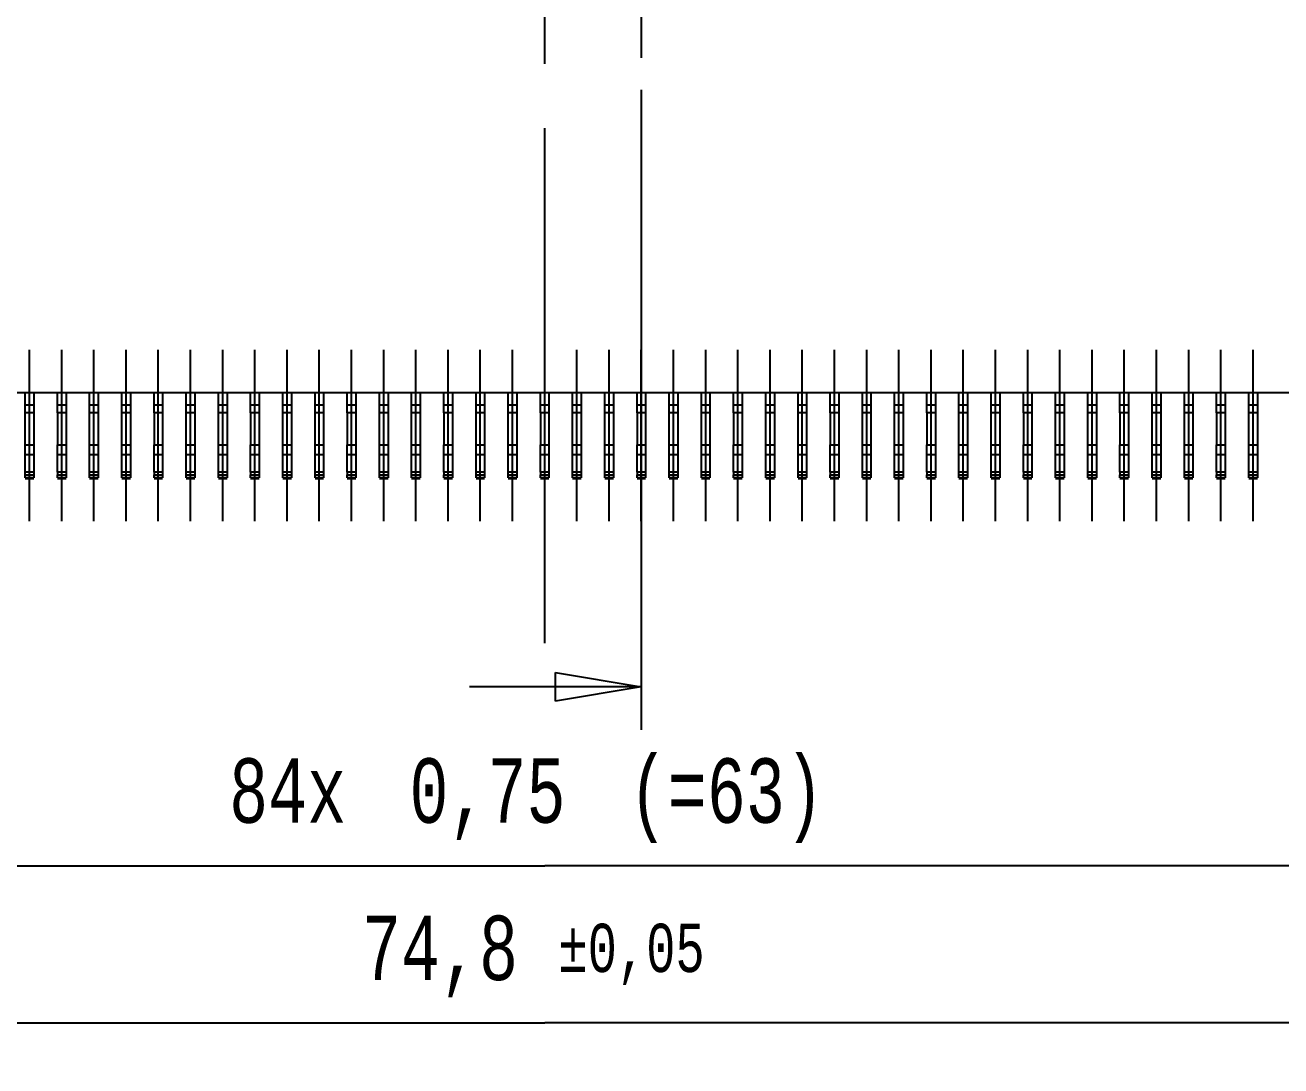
# Model space of a CAD drawing. Extents: x 0 to 420, y 0 to 297.
# Drawn here: x 70.04 to 99.29, y 93.31 to 117.56 of the extents above; entities that cross this region are included whole.
import ezdxf

# ---------------------------------------------------------------- set-up
doc = ezdxf.new("R2010")
doc.units = 0
doc.linetypes.add('CENTERLINE', pattern=[30, 12, -1.5, 3, -1.5, 12])
doc.layers.add('2', color=7, linetype='CONTINUOUS')
doc.styles.get("Standard").update_dxf_attribs({"font": 'monotxt.shx'})
doc.dimstyles.new('DSTYLE3', dxfattribs={"dimtxt": 1.5, "dimasz": 1.5, "dimexe": 2, "dimexo": 0, "dimgap": 2, "dimtad": 1, "dimrnd": 0.01, "dimzin": 11, "dimcen": 0.09, "dimazin": 3, "dimtp": 0.05, "dimtfac": 1, "dimtdec": 4, "dimtofl": 0, "dimtmove": 0, "dimatfit": 3, "dimtolj": 1, "dimtzin": 0})
doc.dimstyles.new('DSTYLE6', dxfattribs={"dimtxt": 1.5, "dimasz": 1.5, "dimexe": 2, "dimexo": 0, "dimgap": 2, "dimtad": 1, "dimrnd": 0.01, "dimzin": 11, "dimcen": 0.09, "dimazin": 3, "dimtol": 1, "dimtp": 0.05, "dimtfac": 1, "dimtdec": 4, "dimtofl": 0, "dimtmove": 0, "dimatfit": 3, "dimtolj": 1, "dimtzin": 0})

# ---------------------------------------------------------------- blocks, each defined once
blk = doc.blocks.new('_AH13')
at = {"layer": '101', "color": 0, "linetype": 'CONTINUOUS'}
blk.add_solid([(0, 0), (-1, 0.166667), (-1, -0.166667), (0, 0)], dxfattribs=at)
blk = doc.blocks.new('*D63')
at = {"layer": '2', "color": 1, "linetype": 'CONTINUOUS'}
for p, q in [((50.646684, 105.99912), (50.646684, 96.971356)), ((113.64668, 105.99912), (113.64668, 96.971356)), ((50.646684, 97.971356), (82.146684, 97.971356)), ((113.64668, 97.971356), (82.146684, 97.971356))]:
    blk.add_line(p, q, dxfattribs=at)
at = {"layer": '2', "color": 1, "xscale": 1.5, "yscale": 1.5, "zscale": 1.5}
for p, rotation in [((50.646684, 97.971356), 180), ((50.646684, 97.971356), 180), ((50.646684, 97.971356), 180), ((113.64668, 97.971356), 360), ((113.64668, 97.971356), 360), ((113.64668, 97.971356), 360)]:
    blk.add_blockref('_AH13', p, dxfattribs=dict(at, rotation=rotation))
at = {"layer": '2', "color": 1, "linetype": 'CONTINUOUS', "width": 0.7}
for s, p in [(' (=63)', (83.196684, 98.971856)), ('84x ', (74.796684, 98.971856)), ('0,75', (78.996684, 98.971856))]:
    blk.add_text(s, height=1.5, dxfattribs=at).set_placement(p)
blk = doc.blocks.new('*D1445')
at = {"layer": '2', "color": 1, "linetype": 'CONTINUOUS'}
for p, q in [((44.746684, 108.99397), (44.746684, 93.305071)), ((119.54668, 108.99397), (119.54668, 93.305071)), ((44.746684, 94.305071), (82.146684, 94.305071)), ((119.54668, 94.305071), (82.146684, 94.305071))]:
    blk.add_line(p, q, dxfattribs=at)
at = {"layer": '2', "color": 1, "xscale": 1.5, "yscale": 1.5, "zscale": 1.5}
for p, rotation in [((44.746684, 94.305071), 180), ((44.746684, 94.305071), 180), ((119.54668, 94.305071), 360), ((119.54668, 94.305071), 360)]:
    blk.add_blockref('_AH13', p, dxfattribs=dict(at, rotation=rotation))
at = {"layer": '2', "color": 1, "linetype": 'CONTINUOUS', "width": 0.7}
for s, height, p in [('74,8', 1.5, (77.890434, 95.305571)), ('%%p0,05', 1.125, (82.465434, 95.493071))]:
    blk.add_text(s, height=height, dxfattribs=at).set_placement(p)
blk = doc.blocks.new('*FC787')
at = {"layer": '2', "color": 1, "linetype": 'CONTINUOUS'}
for p, q in [((0, 0), (0, -14.91247)), ((-2, -0.668), (0, -1)), ((-2, -1.332), (-2, -0.668)), ((0, -1), (-4, -1)), ((0, -1), (-2, -1.332)), ((0, -15.66247), (0, -18.66247)), ((0, -19.41247), (0, -34.324939)), ((-2, -32.992939), (0, -33.324939)), ((-2, -33.656939), (-2, -32.992939)), ((0, -33.324939), (-4, -33.324939)), ((0, -33.324939), (-2, -33.656939))]:
    blk.add_line(p, q, dxfattribs=at)

msp = doc.modelspace()

# ---------------------------------------------------------------- linework, layer by layer
at = {"layer": '2', "color": 3, "linetype": 'CENTERLINE'}
for p, q in [((82.146684, 103.159), (82.146684, 132.97938)), ((70.146684, 105.99912), (70.146684, 109.99652)), ((70.896684, 105.99912), (70.896684, 109.99652)), ((71.646684, 105.99912), (71.646684, 109.99652)), ((72.396684, 105.99912), (72.396684, 109.99652)), ((73.146684, 105.99912), (73.146684, 109.99652)), ((73.896684, 105.99912), (73.896684, 109.99652)), ((74.646684, 105.99912), (74.646684, 109.99652)), ((75.396684, 105.99912), (75.396684, 109.99652)), ((76.146684, 105.99912), (76.146684, 109.99652)), ((76.896684, 105.99912), (76.896684, 109.99652)), ((77.646684, 105.99912), (77.646684, 109.99652)), ((78.396684, 105.99912), (78.396684, 109.99652)), ((79.146684, 105.99912), (79.146684, 109.99652)), ((79.896684, 105.99912), (79.896684, 109.99652)), ((80.646684, 105.99912), (80.646684, 109.99652)), ((81.396684, 105.99912), (81.396684, 109.99652)), ((82.896684, 105.99912), (82.896684, 109.99652)), ((83.646684, 105.99912), (83.646684, 109.99652)), ((84.396684, 105.99912), (84.396684, 109.99652)), ((85.146684, 105.99912), (85.146684, 109.99652)), ((85.896684, 105.99912), (85.896684, 109.99652)), ((86.646684, 105.99912), (86.646684, 109.99652)), ((87.396684, 105.99912), (87.396684, 109.99652)), ((88.146684, 105.99912), (88.146684, 109.99652)), ((88.896684, 105.99912), (88.896684, 109.99652)), ((89.646684, 105.99912), (89.646684, 109.99652)), ((90.396684, 105.99912), (90.396684, 109.99652)), ((91.146684, 105.99912), (91.146684, 109.99652)), ((91.896684, 105.99912), (91.896684, 109.99652)), ((92.646684, 105.99912), (92.646684, 109.99652)), ((93.396684, 105.99912), (93.396684, 109.99652)), ((94.146684, 105.99912), (94.146684, 109.99652)), ((94.896684, 105.99912), (94.896684, 109.99652)), ((95.646684, 105.99912), (95.646684, 109.99652)), ((96.396684, 105.99912), (96.396684, 109.99652)), ((97.146684, 105.99912), (97.146684, 109.99652)), ((97.896684, 105.99912), (97.896684, 109.99652)), ((98.646684, 105.99912), (98.646684, 109.99652))]:
    msp.add_line(p, q, dxfattribs=at)
at = {"layer": '2', "color": 40, "linetype": 'CONTINUOUS'}
msp.add_line((116.24668, 108.99397), (48.046684, 108.99397), dxfattribs=at)
at = {"layer": '2', "color": 150, "linetype": 'CONTINUOUS'}
for p, q in [((70.046684, 108.71359), (70.046684, 108.99397)), ((70.246684, 108.99397), (70.246684, 108.71359)), ((71.546684, 108.71359), (71.546684, 108.99397)), ((71.746684, 108.99397), (71.746684, 108.71359)), ((72.296684, 108.71359), (72.296684, 108.99397)), ((72.496684, 108.99397), (72.496684, 108.71359)), ((73.796684, 108.71359), (73.796684, 108.99397)), ((73.996684, 108.99397), (73.996684, 108.71359)), ((74.546684, 108.71359), (74.546684, 108.99397)), ((74.746684, 108.99397), (74.746684, 108.71359)), ((76.046684, 108.71359), (76.046684, 108.99397)), ((76.246684, 108.99397), (76.246684, 108.71359)), ((76.796684, 108.71359), (76.796684, 108.99397)), ((76.996684, 108.99397), (76.996684, 108.71359)), ((78.296684, 108.71359), (78.296684, 108.99397)), ((78.496684, 108.99397), (78.496684, 108.71359)), ((79.046684, 108.71359), (79.046684, 108.99397)), ((79.246684, 108.99397), (79.246684, 108.71359)), ((80.546684, 108.71359), (80.546684, 108.99397)), ((80.746684, 108.99397), (80.746684, 108.71359)), ((81.296684, 108.71359), (81.296684, 108.99397)), ((81.496684, 108.99397), (81.496684, 108.71359)), ((82.796684, 108.71359), (82.796684, 108.99397)), ((82.996684, 108.99397), (82.996684, 108.71359)), ((83.546684, 108.71359), (83.546684, 108.99397)), ((83.746684, 108.99397), (83.746684, 108.71359)), ((85.046684, 108.71359), (85.046684, 108.99397)), ((85.246684, 108.99397), (85.246684, 108.71359)), ((85.796684, 108.71359), (85.796684, 108.99397)), ((85.996684, 108.99397), (85.996684, 108.71359)), ((87.296684, 108.71359), (87.296684, 108.99397)), ((87.496684, 108.99397), (87.496684, 108.71359)), ((88.046684, 108.71359), (88.046684, 108.99397)), ((88.246684, 108.99397), (88.246684, 108.71359)), ((89.546684, 108.71359), (89.546684, 108.99397)), ((89.746684, 108.99397), (89.746684, 108.71359)), ((90.296684, 108.71359), (90.296684, 108.99397)), ((90.496684, 108.99397), (90.496684, 108.71359)), ((91.796684, 108.71359), (91.796684, 108.99397)), ((91.996684, 108.99397), (91.996684, 108.71359)), ((92.546684, 108.71359), (92.546684, 108.99397)), ((92.746684, 108.99397), (92.746684, 108.71359)), ((94.046684, 108.71359), (94.046684, 108.99397)), ((94.246684, 108.99397), (94.246684, 108.71359)), ((94.796684, 108.71359), (94.796684, 108.99397)), ((94.996684, 108.99397), (94.996684, 108.71359)), ((96.296684, 108.71359), (96.296684, 108.99397)), ((96.496684, 108.99397), (96.496684, 108.71359)), ((97.046684, 108.71359), (97.046684, 108.99397)), ((97.246684, 108.99397), (97.246684, 108.71359)), ((98.546684, 108.71359), (98.546684, 108.99397)), ((98.746684, 108.99397), (98.746684, 108.71359)), ((70.046684, 108.52801), (70.046684, 108.71359)), ((70.046684, 108.71359), (70.246684, 108.71359)), ((70.046684, 107.77617), (70.046684, 108.52801)), ((70.246684, 108.52801), (70.046684, 108.52801)), ((70.246684, 108.71359), (70.246684, 108.52801)), ((70.246684, 108.52801), (70.246684, 107.77617)), ((71.546684, 108.52801), (71.546684, 108.71359)), ((71.546684, 108.71359), (71.746684, 108.71359)), ((71.546684, 107.77617), (71.546684, 108.52801)), ((71.746684, 108.52801), (71.546684, 108.52801)), ((71.746684, 108.71359), (71.746684, 108.52801)), ((71.746684, 108.52801), (71.746684, 107.77617)), ((72.296684, 108.52801), (72.296684, 108.71359)), ((72.296684, 108.71359), (72.496684, 108.71359)), ((72.296684, 107.77617), (72.296684, 108.52801)), ((72.496684, 108.52801), (72.296684, 108.52801)), ((72.496684, 108.71359), (72.496684, 108.52801)), ((72.496684, 108.52801), (72.496684, 107.77617)), ((73.796684, 108.52801), (73.796684, 108.71359)), ((73.796684, 108.71359), (73.996684, 108.71359)), ((73.796684, 107.77617), (73.796684, 108.52801)), ((73.996684, 108.52801), (73.796684, 108.52801)), ((73.996684, 108.71359), (73.996684, 108.52801)), ((73.996684, 108.52801), (73.996684, 107.77617)), ((74.546684, 108.52801), (74.546684, 108.71359)), ((74.546684, 108.71359), (74.746684, 108.71359)), ((74.546684, 107.77617), (74.546684, 108.52801)), ((74.746684, 108.52801), (74.546684, 108.52801)), ((74.746684, 108.71359), (74.746684, 108.52801)), ((74.746684, 108.52801), (74.746684, 107.77617)), ((76.046684, 108.52801), (76.046684, 108.71359)), ((76.046684, 108.71359), (76.246684, 108.71359)), ((76.046684, 107.77617), (76.046684, 108.52801)), ((76.246684, 108.52801), (76.046684, 108.52801)), ((76.246684, 108.71359), (76.246684, 108.52801)), ((76.246684, 108.52801), (76.246684, 107.77617)), ((76.796684, 108.52801), (76.796684, 108.71359)), ((76.796684, 108.71359), (76.996684, 108.71359)), ((76.796684, 107.77617), (76.796684, 108.52801)), ((76.996684, 108.52801), (76.796684, 108.52801)), ((76.996684, 108.71359), (76.996684, 108.52801)), ((76.996684, 108.52801), (76.996684, 107.77617)), ((78.296684, 108.52801), (78.296684, 108.71359)), ((78.296684, 108.71359), (78.496684, 108.71359)), ((78.296684, 107.77617), (78.296684, 108.52801)), ((78.496684, 108.52801), (78.296684, 108.52801)), ((78.496684, 108.71359), (78.496684, 108.52801)), ((78.496684, 108.52801), (78.496684, 107.77617)), ((79.046684, 108.52801), (79.046684, 108.71359)), ((79.046684, 108.71359), (79.246684, 108.71359)), ((79.046684, 107.77617), (79.046684, 108.52801)), ((79.246684, 108.52801), (79.046684, 108.52801)), ((79.246684, 108.71359), (79.246684, 108.52801)), ((79.246684, 108.52801), (79.246684, 107.77617)), ((80.546684, 108.52801), (80.546684, 108.71359)), ((80.546684, 108.71359), (80.746684, 108.71359)), ((80.546684, 107.77617), (80.546684, 108.52801)), ((80.746684, 108.52801), (80.546684, 108.52801)), ((80.746684, 108.71359), (80.746684, 108.52801)), ((80.746684, 108.52801), (80.746684, 107.77617)), ((81.296684, 108.52801), (81.296684, 108.71359)), ((81.296684, 108.71359), (81.496684, 108.71359)), ((81.296684, 107.77617), (81.296684, 108.52801)), ((81.496684, 108.52801), (81.296684, 108.52801)), ((81.496684, 108.71359), (81.496684, 108.52801)), ((81.496684, 108.52801), (81.496684, 107.77617)), ((82.796684, 108.52801), (82.796684, 108.71359)), ((82.796684, 108.71359), (82.996684, 108.71359)), ((82.796684, 107.77617), (82.796684, 108.52801)), ((82.996684, 108.52801), (82.796684, 108.52801)), ((82.996684, 108.71359), (82.996684, 108.52801)), ((82.996684, 108.52801), (82.996684, 107.77617)), ((83.546684, 108.52801), (83.546684, 108.71359)), ((83.546684, 108.71359), (83.746684, 108.71359)), ((83.546684, 107.77617), (83.546684, 108.52801)), ((83.746684, 108.52801), (83.546684, 108.52801)), ((83.746684, 108.71359), (83.746684, 108.52801)), ((83.746684, 108.52801), (83.746684, 107.77617)), ((85.046684, 108.52801), (85.046684, 108.71359)), ((85.046684, 108.71359), (85.246684, 108.71359)), ((85.046684, 107.77617), (85.046684, 108.52801)), ((85.246684, 108.52801), (85.046684, 108.52801)), ((85.246684, 108.71359), (85.246684, 108.52801)), ((85.246684, 108.52801), (85.246684, 107.77617)), ((85.796684, 108.52801), (85.796684, 108.71359)), ((85.796684, 108.71359), (85.996684, 108.71359)), ((85.796684, 107.77617), (85.796684, 108.52801)), ((85.996684, 108.52801), (85.796684, 108.52801)), ((85.996684, 108.71359), (85.996684, 108.52801)), ((85.996684, 108.52801), (85.996684, 107.77617)), ((87.296684, 108.52801), (87.296684, 108.71359)), ((87.296684, 108.71359), (87.496684, 108.71359)), ((87.296684, 107.77617), (87.296684, 108.52801)), ((87.496684, 108.52801), (87.296684, 108.52801)), ((87.496684, 108.71359), (87.496684, 108.52801)), ((87.496684, 108.52801), (87.496684, 107.77617)), ((88.046684, 108.52801), (88.046684, 108.71359)), ((88.046684, 108.71359), (88.246684, 108.71359)), ((88.046684, 107.77617), (88.046684, 108.52801)), ((88.246684, 108.52801), (88.046684, 108.52801)), ((88.246684, 108.71359), (88.246684, 108.52801)), ((88.246684, 108.52801), (88.246684, 107.77617)), ((89.546684, 108.52801), (89.546684, 108.71359)), ((89.546684, 108.71359), (89.746684, 108.71359)), ((89.546684, 107.77617), (89.546684, 108.52801)), ((89.746684, 108.52801), (89.546684, 108.52801)), ((89.746684, 108.71359), (89.746684, 108.52801)), ((89.746684, 108.52801), (89.746684, 107.77617)), ((90.296684, 108.52801), (90.296684, 108.71359)), ((90.296684, 108.71359), (90.496684, 108.71359)), ((90.296684, 107.77617), (90.296684, 108.52801)), ((90.496684, 108.52801), (90.296684, 108.52801)), ((90.496684, 108.71359), (90.496684, 108.52801)), ((90.496684, 108.52801), (90.496684, 107.77617)), ((91.796684, 108.52801), (91.796684, 108.71359)), ((91.796684, 108.71359), (91.996684, 108.71359)), ((91.796684, 107.77617), (91.796684, 108.52801)), ((91.996684, 108.52801), (91.796684, 108.52801)), ((91.996684, 108.71359), (91.996684, 108.52801)), ((91.996684, 108.52801), (91.996684, 107.77617)), ((92.546684, 108.52801), (92.546684, 108.71359)), ((92.546684, 108.71359), (92.746684, 108.71359)), ((92.546684, 107.77617), (92.546684, 108.52801)), ((92.746684, 108.52801), (92.546684, 108.52801)), ((92.746684, 108.71359), (92.746684, 108.52801)), ((92.746684, 108.52801), (92.746684, 107.77617)), ((94.046684, 108.52801), (94.046684, 108.71359)), ((94.046684, 108.71359), (94.246684, 108.71359)), ((94.046684, 107.77617), (94.046684, 108.52801)), ((94.246684, 108.52801), (94.046684, 108.52801)), ((94.246684, 108.71359), (94.246684, 108.52801)), ((94.246684, 108.52801), (94.246684, 107.77617)), ((94.796684, 108.52801), (94.796684, 108.71359)), ((94.796684, 108.71359), (94.996684, 108.71359)), ((94.796684, 107.77617), (94.796684, 108.52801)), ((94.996684, 108.52801), (94.796684, 108.52801)), ((94.996684, 108.71359), (94.996684, 108.52801)), ((94.996684, 108.52801), (94.996684, 107.77617)), ((96.296684, 108.52801), (96.296684, 108.71359)), ((96.296684, 108.71359), (96.496684, 108.71359)), ((96.296684, 107.77617), (96.296684, 108.52801)), ((96.496684, 108.52801), (96.296684, 108.52801)), ((96.496684, 108.71359), (96.496684, 108.52801)), ((96.496684, 108.52801), (96.496684, 107.77617)), ((97.046684, 108.52801), (97.046684, 108.71359)), ((97.046684, 108.71359), (97.246684, 108.71359)), ((97.046684, 107.77617), (97.046684, 108.52801)), ((97.246684, 108.52801), (97.046684, 108.52801)), ((97.246684, 108.71359), (97.246684, 108.52801)), ((97.246684, 108.52801), (97.246684, 107.77617)), ((98.546684, 108.52801), (98.546684, 108.71359)), ((98.546684, 108.71359), (98.746684, 108.71359)), ((98.546684, 107.77617), (98.546684, 108.52801)), ((98.746684, 108.52801), (98.546684, 108.52801)), ((98.746684, 108.71359), (98.746684, 108.52801)), ((98.746684, 108.52801), (98.746684, 107.77617)), ((70.046684, 107.54405), (70.046684, 107.77617)), ((70.046684, 107.77617), (70.246684, 107.77617)), ((70.246684, 107.77617), (70.246684, 107.54405)), ((71.546684, 107.54405), (71.546684, 107.77617)), ((71.546684, 107.77617), (71.746684, 107.77617)), ((71.746684, 107.77617), (71.746684, 107.54405)), ((72.296684, 107.54405), (72.296684, 107.77617)), ((72.296684, 107.77617), (72.496684, 107.77617)), ((72.496684, 107.77617), (72.496684, 107.54405)), ((73.796684, 107.54405), (73.796684, 107.77617)), ((73.796684, 107.77617), (73.996684, 107.77617)), ((73.996684, 107.77617), (73.996684, 107.54405)), ((74.546684, 107.54405), (74.546684, 107.77617)), ((74.546684, 107.77617), (74.746684, 107.77617)), ((74.746684, 107.77617), (74.746684, 107.54405)), ((76.046684, 107.54405), (76.046684, 107.77617)), ((76.046684, 107.77617), (76.246684, 107.77617)), ((76.246684, 107.77617), (76.246684, 107.54405)), ((76.796684, 107.54405), (76.796684, 107.77617)), ((76.796684, 107.77617), (76.996684, 107.77617)), ((76.996684, 107.77617), (76.996684, 107.54405)), ((78.296684, 107.54405), (78.296684, 107.77617)), ((78.296684, 107.77617), (78.496684, 107.77617)), ((78.496684, 107.77617), (78.496684, 107.54405)), ((79.046684, 107.54405), (79.046684, 107.77617)), ((79.046684, 107.77617), (79.246684, 107.77617)), ((79.246684, 107.77617), (79.246684, 107.54405)), ((80.546684, 107.54405), (80.546684, 107.77617)), ((80.546684, 107.77617), (80.746684, 107.77617)), ((80.746684, 107.77617), (80.746684, 107.54405)), ((81.296684, 107.54405), (81.296684, 107.77617)), ((81.296684, 107.77617), (81.496684, 107.77617)), ((81.496684, 107.77617), (81.496684, 107.54405)), ((82.796684, 107.54405), (82.796684, 107.77617)), ((82.796684, 107.77617), (82.996684, 107.77617)), ((82.996684, 107.77617), (82.996684, 107.54405)), ((83.546684, 107.54405), (83.546684, 107.77617)), ((83.546684, 107.77617), (83.746684, 107.77617)), ((83.746684, 107.77617), (83.746684, 107.54405)), ((85.046684, 107.54405), (85.046684, 107.77617)), ((85.046684, 107.77617), (85.246684, 107.77617)), ((85.246684, 107.77617), (85.246684, 107.54405)), ((85.796684, 107.54405), (85.796684, 107.77617)), ((85.796684, 107.77617), (85.996684, 107.77617)), ((85.996684, 107.77617), (85.996684, 107.54405)), ((87.296684, 107.54405), (87.296684, 107.77617)), ((87.296684, 107.77617), (87.496684, 107.77617)), ((87.496684, 107.77617), (87.496684, 107.54405)), ((88.046684, 107.54405), (88.046684, 107.77617)), ((88.046684, 107.77617), (88.246684, 107.77617)), ((88.246684, 107.77617), (88.246684, 107.54405)), ((89.546684, 107.54405), (89.546684, 107.77617)), ((89.546684, 107.77617), (89.746684, 107.77617)), ((89.746684, 107.77617), (89.746684, 107.54405)), ((90.296684, 107.54405), (90.296684, 107.77617)), ((90.296684, 107.77617), (90.496684, 107.77617)), ((90.496684, 107.77617), (90.496684, 107.54405)), ((91.796684, 107.54405), (91.796684, 107.77617)), ((91.796684, 107.77617), (91.996684, 107.77617)), ((91.996684, 107.77617), (91.996684, 107.54405)), ((92.546684, 107.54405), (92.546684, 107.77617)), ((92.546684, 107.77617), (92.746684, 107.77617)), ((92.746684, 107.77617), (92.746684, 107.54405)), ((94.046684, 107.54405), (94.046684, 107.77617)), ((94.046684, 107.77617), (94.246684, 107.77617)), ((94.246684, 107.77617), (94.246684, 107.54405)), ((94.796684, 107.54405), (94.796684, 107.77617)), ((94.796684, 107.77617), (94.996684, 107.77617)), ((94.996684, 107.77617), (94.996684, 107.54405)), ((96.296684, 107.54405), (96.296684, 107.77617)), ((96.296684, 107.77617), (96.496684, 107.77617)), ((96.496684, 107.77617), (96.496684, 107.54405)), ((97.046684, 107.54405), (97.046684, 107.77617)), ((97.046684, 107.77617), (97.246684, 107.77617)), ((97.246684, 107.77617), (97.246684, 107.54405)), ((98.546684, 107.54405), (98.546684, 107.77617)), ((98.546684, 107.77617), (98.746684, 107.77617)), ((98.746684, 107.77617), (98.746684, 107.54405)), ((70.046684, 107.14397), (70.046684, 107.54405)), ((70.246684, 107.54405), (70.046684, 107.54405)), ((70.246684, 107.54405), (70.246684, 107.14397)), ((71.546684, 107.14397), (71.546684, 107.54405)), ((71.746684, 107.54405), (71.546684, 107.54405)), ((71.746684, 107.54405), (71.746684, 107.14397)), ((72.296684, 107.14397), (72.296684, 107.54405)), ((72.496684, 107.54405), (72.296684, 107.54405)), ((72.496684, 107.54405), (72.496684, 107.14397)), ((73.796684, 107.14397), (73.796684, 107.54405)), ((73.996684, 107.54405), (73.796684, 107.54405)), ((73.996684, 107.54405), (73.996684, 107.14397)), ((74.546684, 107.14397), (74.546684, 107.54405)), ((74.746684, 107.54405), (74.546684, 107.54405)), ((74.746684, 107.54405), (74.746684, 107.14397)), ((76.046684, 107.14397), (76.046684, 107.54405)), ((76.246684, 107.54405), (76.046684, 107.54405)), ((76.246684, 107.54405), (76.246684, 107.14397)), ((76.796684, 107.14397), (76.796684, 107.54405)), ((76.996684, 107.54405), (76.796684, 107.54405)), ((76.996684, 107.54405), (76.996684, 107.14397)), ((78.296684, 107.14397), (78.296684, 107.54405)), ((78.496684, 107.54405), (78.296684, 107.54405)), ((78.496684, 107.54405), (78.496684, 107.14397)), ((79.046684, 107.14397), (79.046684, 107.54405)), ((79.246684, 107.54405), (79.046684, 107.54405)), ((79.246684, 107.54405), (79.246684, 107.14397)), ((80.546684, 107.14397), (80.546684, 107.54405)), ((80.746684, 107.54405), (80.546684, 107.54405)), ((80.746684, 107.54405), (80.746684, 107.14397)), ((81.296684, 107.14397), (81.296684, 107.54405)), ((81.496684, 107.54405), (81.296684, 107.54405)), ((81.496684, 107.54405), (81.496684, 107.14397)), ((82.796684, 107.14397), (82.796684, 107.54405)), ((82.996684, 107.54405), (82.796684, 107.54405)), ((82.996684, 107.54405), (82.996684, 107.14397)), ((83.546684, 107.14397), (83.546684, 107.54405)), ((83.746684, 107.54405), (83.546684, 107.54405)), ((83.746684, 107.54405), (83.746684, 107.14397)), ((85.046684, 107.14397), (85.046684, 107.54405)), ((85.246684, 107.54405), (85.046684, 107.54405)), ((85.246684, 107.54405), (85.246684, 107.14397)), ((85.796684, 107.14397), (85.796684, 107.54405)), ((85.996684, 107.54405), (85.796684, 107.54405)), ((85.996684, 107.54405), (85.996684, 107.14397)), ((87.296684, 107.14397), (87.296684, 107.54405)), ((87.496684, 107.54405), (87.296684, 107.54405)), ((87.496684, 107.54405), (87.496684, 107.14397)), ((88.046684, 107.14397), (88.046684, 107.54405)), ((88.246684, 107.54405), (88.046684, 107.54405)), ((88.246684, 107.54405), (88.246684, 107.14397)), ((89.546684, 107.14397), (89.546684, 107.54405)), ((89.746684, 107.54405), (89.546684, 107.54405)), ((89.746684, 107.54405), (89.746684, 107.14397)), ((90.296684, 107.14397), (90.296684, 107.54405)), ((90.496684, 107.54405), (90.296684, 107.54405)), ((90.496684, 107.54405), (90.496684, 107.14397)), ((91.796684, 107.14397), (91.796684, 107.54405)), ((91.996684, 107.54405), (91.796684, 107.54405)), ((91.996684, 107.54405), (91.996684, 107.14397)), ((92.546684, 107.14397), (92.546684, 107.54405)), ((92.746684, 107.54405), (92.546684, 107.54405)), ((92.746684, 107.54405), (92.746684, 107.14397)), ((94.046684, 107.14397), (94.046684, 107.54405)), ((94.246684, 107.54405), (94.046684, 107.54405)), ((94.246684, 107.54405), (94.246684, 107.14397)), ((94.796684, 107.14397), (94.796684, 107.54405)), ((94.996684, 107.54405), (94.796684, 107.54405)), ((94.996684, 107.54405), (94.996684, 107.14397)), ((96.296684, 107.14397), (96.296684, 107.54405)), ((96.496684, 107.54405), (96.296684, 107.54405)), ((96.496684, 107.54405), (96.496684, 107.14397)), ((97.046684, 107.14397), (97.046684, 107.54405)), ((97.246684, 107.54405), (97.046684, 107.54405)), ((97.246684, 107.54405), (97.246684, 107.14397)), ((98.546684, 107.14397), (98.546684, 107.54405)), ((98.746684, 107.54405), (98.546684, 107.54405)), ((98.746684, 107.54405), (98.746684, 107.14397)), ((70.046684, 107.08218), (70.046684, 107.14397)), ((70.246684, 107.14397), (70.046684, 107.14397)), ((70.046684, 107.01308), (70.046684, 107.08218)), ((70.046684, 107.08218), (70.246684, 107.08218)), ((70.246684, 107.14397), (70.246684, 107.08218)), ((70.246684, 107.08218), (70.246684, 107.01308)), ((71.546684, 107.08218), (71.546684, 107.14397)), ((71.746684, 107.14397), (71.546684, 107.14397)), ((71.546684, 107.01308), (71.546684, 107.08218)), ((71.546684, 107.08218), (71.746684, 107.08218)), ((71.746684, 107.14397), (71.746684, 107.08218)), ((71.746684, 107.08218), (71.746684, 107.01308)), ((72.296684, 107.08218), (72.296684, 107.14397)), ((72.496684, 107.14397), (72.296684, 107.14397)), ((72.296684, 107.01308), (72.296684, 107.08218)), ((72.296684, 107.08218), (72.496684, 107.08218)), ((72.496684, 107.14397), (72.496684, 107.08218)), ((72.496684, 107.08218), (72.496684, 107.01308)), ((73.796684, 107.08218), (73.796684, 107.14397)), ((73.996684, 107.14397), (73.796684, 107.14397)), ((73.796684, 107.01308), (73.796684, 107.08218)), ((73.796684, 107.08218), (73.996684, 107.08218)), ((73.996684, 107.14397), (73.996684, 107.08218)), ((73.996684, 107.08218), (73.996684, 107.01308)), ((74.546684, 107.08218), (74.546684, 107.14397)), ((74.746684, 107.14397), (74.546684, 107.14397)), ((74.546684, 107.01308), (74.546684, 107.08218)), ((74.546684, 107.08218), (74.746684, 107.08218)), ((74.746684, 107.14397), (74.746684, 107.08218)), ((74.746684, 107.08218), (74.746684, 107.01308)), ((76.046684, 107.08218), (76.046684, 107.14397)), ((76.246684, 107.14397), (76.046684, 107.14397)), ((76.046684, 107.01308), (76.046684, 107.08218)), ((76.046684, 107.08218), (76.246684, 107.08218)), ((76.246684, 107.14397), (76.246684, 107.08218)), ((76.246684, 107.08218), (76.246684, 107.01308)), ((76.796684, 107.08218), (76.796684, 107.14397)), ((76.996684, 107.14397), (76.796684, 107.14397)), ((76.796684, 107.01308), (76.796684, 107.08218)), ((76.796684, 107.08218), (76.996684, 107.08218)), ((76.996684, 107.14397), (76.996684, 107.08218)), ((76.996684, 107.08218), (76.996684, 107.01308)), ((78.296684, 107.08218), (78.296684, 107.14397)), ((78.496684, 107.14397), (78.296684, 107.14397)), ((78.296684, 107.01308), (78.296684, 107.08218)), ((78.296684, 107.08218), (78.496684, 107.08218)), ((78.496684, 107.14397), (78.496684, 107.08218)), ((78.496684, 107.08218), (78.496684, 107.01308)), ((79.046684, 107.08218), (79.046684, 107.14397)), ((79.246684, 107.14397), (79.046684, 107.14397)), ((79.046684, 107.01308), (79.046684, 107.08218)), ((79.046684, 107.08218), (79.246684, 107.08218)), ((79.246684, 107.14397), (79.246684, 107.08218)), ((79.246684, 107.08218), (79.246684, 107.01308)), ((80.546684, 107.08218), (80.546684, 107.14397)), ((80.746684, 107.14397), (80.546684, 107.14397)), ((80.546684, 107.01308), (80.546684, 107.08218)), ((80.546684, 107.08218), (80.746684, 107.08218)), ((80.746684, 107.14397), (80.746684, 107.08218)), ((80.746684, 107.08218), (80.746684, 107.01308)), ((81.296684, 107.08218), (81.296684, 107.14397)), ((81.496684, 107.14397), (81.296684, 107.14397)), ((81.296684, 107.01308), (81.296684, 107.08218)), ((81.296684, 107.08218), (81.496684, 107.08218)), ((81.496684, 107.14397), (81.496684, 107.08218)), ((81.496684, 107.08218), (81.496684, 107.01308)), ((82.796684, 107.08218), (82.796684, 107.14397)), ((82.996684, 107.14397), (82.796684, 107.14397)), ((82.796684, 107.01308), (82.796684, 107.08218)), ((82.796684, 107.08218), (82.996684, 107.08218)), ((82.996684, 107.14397), (82.996684, 107.08218)), ((82.996684, 107.08218), (82.996684, 107.01308)), ((83.546684, 107.08218), (83.546684, 107.14397)), ((83.746684, 107.14397), (83.546684, 107.14397)), ((83.546684, 107.01308), (83.546684, 107.08218)), ((83.546684, 107.08218), (83.746684, 107.08218)), ((83.746684, 107.14397), (83.746684, 107.08218)), ((83.746684, 107.08218), (83.746684, 107.01308)), ((85.046684, 107.08218), (85.046684, 107.14397)), ((85.246684, 107.14397), (85.046684, 107.14397)), ((85.046684, 107.01308), (85.046684, 107.08218)), ((85.046684, 107.08218), (85.246684, 107.08218)), ((85.246684, 107.14397), (85.246684, 107.08218)), ((85.246684, 107.08218), (85.246684, 107.01308)), ((85.796684, 107.08218), (85.796684, 107.14397)), ((85.996684, 107.14397), (85.796684, 107.14397)), ((85.796684, 107.01308), (85.796684, 107.08218)), ((85.796684, 107.08218), (85.996684, 107.08218)), ((85.996684, 107.14397), (85.996684, 107.08218)), ((85.996684, 107.08218), (85.996684, 107.01308)), ((87.296684, 107.08218), (87.296684, 107.14397)), ((87.496684, 107.14397), (87.296684, 107.14397)), ((87.296684, 107.01308), (87.296684, 107.08218)), ((87.296684, 107.08218), (87.496684, 107.08218)), ((87.496684, 107.14397), (87.496684, 107.08218)), ((87.496684, 107.08218), (87.496684, 107.01308)), ((88.046684, 107.08218), (88.046684, 107.14397)), ((88.246684, 107.14397), (88.046684, 107.14397)), ((88.046684, 107.01308), (88.046684, 107.08218)), ((88.046684, 107.08218), (88.246684, 107.08218)), ((88.246684, 107.14397), (88.246684, 107.08218)), ((88.246684, 107.08218), (88.246684, 107.01308)), ((89.546684, 107.08218), (89.546684, 107.14397)), ((89.746684, 107.14397), (89.546684, 107.14397)), ((89.546684, 107.01308), (89.546684, 107.08218)), ((89.546684, 107.08218), (89.746684, 107.08218)), ((89.746684, 107.14397), (89.746684, 107.08218)), ((89.746684, 107.08218), (89.746684, 107.01308)), ((90.296684, 107.08218), (90.296684, 107.14397)), ((90.496684, 107.14397), (90.296684, 107.14397)), ((90.296684, 107.01308), (90.296684, 107.08218)), ((90.296684, 107.08218), (90.496684, 107.08218)), ((90.496684, 107.14397), (90.496684, 107.08218)), ((90.496684, 107.08218), (90.496684, 107.01308)), ((91.796684, 107.08218), (91.796684, 107.14397)), ((91.996684, 107.14397), (91.796684, 107.14397)), ((91.796684, 107.01308), (91.796684, 107.08218)), ((91.796684, 107.08218), (91.996684, 107.08218)), ((91.996684, 107.14397), (91.996684, 107.08218)), ((91.996684, 107.08218), (91.996684, 107.01308)), ((92.546684, 107.08218), (92.546684, 107.14397)), ((92.746684, 107.14397), (92.546684, 107.14397)), ((92.546684, 107.01308), (92.546684, 107.08218)), ((92.546684, 107.08218), (92.746684, 107.08218)), ((92.746684, 107.14397), (92.746684, 107.08218)), ((92.746684, 107.08218), (92.746684, 107.01308)), ((94.046684, 107.08218), (94.046684, 107.14397)), ((94.246684, 107.14397), (94.046684, 107.14397)), ((94.046684, 107.01308), (94.046684, 107.08218)), ((94.046684, 107.08218), (94.246684, 107.08218)), ((94.246684, 107.14397), (94.246684, 107.08218)), ((94.246684, 107.08218), (94.246684, 107.01308)), ((94.796684, 107.08218), (94.796684, 107.14397)), ((94.996684, 107.14397), (94.796684, 107.14397)), ((94.796684, 107.01308), (94.796684, 107.08218)), ((94.796684, 107.08218), (94.996684, 107.08218)), ((94.996684, 107.14397), (94.996684, 107.08218)), ((94.996684, 107.08218), (94.996684, 107.01308)), ((96.296684, 107.08218), (96.296684, 107.14397)), ((96.496684, 107.14397), (96.296684, 107.14397)), ((96.296684, 107.01308), (96.296684, 107.08218)), ((96.296684, 107.08218), (96.496684, 107.08218)), ((96.496684, 107.14397), (96.496684, 107.08218)), ((96.496684, 107.08218), (96.496684, 107.01308)), ((97.046684, 107.08218), (97.046684, 107.14397)), ((97.246684, 107.14397), (97.046684, 107.14397)), ((97.046684, 107.01308), (97.046684, 107.08218)), ((97.046684, 107.08218), (97.246684, 107.08218)), ((97.246684, 107.14397), (97.246684, 107.08218)), ((97.246684, 107.08218), (97.246684, 107.01308)), ((98.546684, 107.08218), (98.546684, 107.14397)), ((98.746684, 107.14397), (98.546684, 107.14397)), ((98.546684, 107.01308), (98.546684, 107.08218)), ((98.546684, 107.08218), (98.746684, 107.08218)), ((98.746684, 107.14397), (98.746684, 107.08218)), ((98.746684, 107.08218), (98.746684, 107.01308)), ((70.246684, 107.01308), (70.046684, 107.01308)), ((70.046684, 106.99397), (70.246684, 106.99397)), ((71.746684, 107.01308), (71.546684, 107.01308)), ((71.546684, 106.99397), (71.746684, 106.99397)), ((72.496684, 107.01308), (72.296684, 107.01308)), ((72.296684, 106.99397), (72.496684, 106.99397)), ((73.996684, 107.01308), (73.796684, 107.01308)), ((73.796684, 106.99397), (73.996684, 106.99397)), ((74.746684, 107.01308), (74.546684, 107.01308)), ((74.546684, 106.99397), (74.746684, 106.99397)), ((76.246684, 107.01308), (76.046684, 107.01308)), ((76.046684, 106.99397), (76.246684, 106.99397)), ((76.996684, 107.01308), (76.796684, 107.01308)), ((76.796684, 106.99397), (76.996684, 106.99397)), ((78.496684, 107.01308), (78.296684, 107.01308)), ((78.296684, 106.99397), (78.496684, 106.99397)), ((79.246684, 107.01308), (79.046684, 107.01308)), ((79.046684, 106.99397), (79.246684, 106.99397)), ((80.746684, 107.01308), (80.546684, 107.01308)), ((80.546684, 106.99397), (80.746684, 106.99397)), ((81.496684, 107.01308), (81.296684, 107.01308)), ((81.296684, 106.99397), (81.496684, 106.99397)), ((82.996684, 107.01308), (82.796684, 107.01308)), ((82.796684, 106.99397), (82.996684, 106.99397)), ((83.746684, 107.01308), (83.546684, 107.01308)), ((83.546684, 106.99397), (83.746684, 106.99397)), ((85.246684, 107.01308), (85.046684, 107.01308)), ((85.046684, 106.99397), (85.246684, 106.99397)), ((85.996684, 107.01308), (85.796684, 107.01308)), ((85.796684, 106.99397), (85.996684, 106.99397)), ((87.496684, 107.01308), (87.296684, 107.01308)), ((87.296684, 106.99397), (87.496684, 106.99397)), ((88.246684, 107.01308), (88.046684, 107.01308)), ((88.046684, 106.99397), (88.246684, 106.99397)), ((89.746684, 107.01308), (89.546684, 107.01308)), ((89.546684, 106.99397), (89.746684, 106.99397)), ((90.496684, 107.01308), (90.296684, 107.01308)), ((90.296684, 106.99397), (90.496684, 106.99397)), ((91.996684, 107.01308), (91.796684, 107.01308)), ((91.796684, 106.99397), (91.996684, 106.99397)), ((92.746684, 107.01308), (92.546684, 107.01308)), ((92.546684, 106.99397), (92.746684, 106.99397)), ((94.246684, 107.01308), (94.046684, 107.01308)), ((94.046684, 106.99397), (94.246684, 106.99397)), ((94.996684, 107.01308), (94.796684, 107.01308)), ((94.796684, 106.99397), (94.996684, 106.99397)), ((96.496684, 107.01308), (96.296684, 107.01308)), ((96.296684, 106.99397), (96.496684, 106.99397)), ((97.246684, 107.01308), (97.046684, 107.01308)), ((97.046684, 106.99397), (97.246684, 106.99397)), ((98.746684, 107.01308), (98.546684, 107.01308)), ((98.546684, 106.99397), (98.746684, 106.99397))]:
    msp.add_line(p, q, dxfattribs=at)
at = {"layer": '2', "color": 3, "linetype": 'CONTINUOUS'}
for p, q in [((70.796684, 108.71359), (70.796684, 108.99397)), ((70.996684, 108.99397), (70.996684, 108.71359)), ((73.046684, 108.71359), (73.046684, 108.99397)), ((73.246684, 108.99397), (73.246684, 108.71359)), ((75.296684, 108.71359), (75.296684, 108.99397)), ((75.496684, 108.99397), (75.496684, 108.71359)), ((77.546684, 108.71359), (77.546684, 108.99397)), ((77.746684, 108.99397), (77.746684, 108.71359)), ((79.796684, 108.71359), (79.796684, 108.99397)), ((79.996684, 108.99397), (79.996684, 108.71359)), ((82.046684, 108.71359), (82.046684, 108.99397)), ((82.246684, 108.99397), (82.246684, 108.71359)), ((84.296684, 108.71359), (84.296684, 108.99397)), ((84.496684, 108.99397), (84.496684, 108.71359)), ((86.546684, 108.71359), (86.546684, 108.99397)), ((86.746684, 108.99397), (86.746684, 108.71359)), ((88.796684, 108.71359), (88.796684, 108.99397)), ((88.996684, 108.99397), (88.996684, 108.71359)), ((91.046684, 108.71359), (91.046684, 108.99397)), ((91.246684, 108.99397), (91.246684, 108.71359)), ((93.296684, 108.71359), (93.296684, 108.99397)), ((93.496684, 108.99397), (93.496684, 108.71359)), ((95.546684, 108.71359), (95.546684, 108.99397)), ((95.746684, 108.99397), (95.746684, 108.71359)), ((97.796684, 108.71359), (97.796684, 108.99397)), ((97.996684, 108.99397), (97.996684, 108.71359)), ((70.796684, 108.52801), (70.796684, 108.71359)), ((70.796684, 108.71359), (70.996684, 108.71359)), ((70.796684, 108.52801), (70.796684, 107.77617)), ((70.996684, 108.52801), (70.796684, 108.52801)), ((70.996684, 108.71359), (70.996684, 108.52801)), ((70.996684, 108.52801), (70.996684, 107.77617)), ((73.046684, 108.52801), (73.046684, 108.71359)), ((73.046684, 108.71359), (73.246684, 108.71359)), ((73.046684, 108.52801), (73.046684, 107.77617)), ((73.246684, 108.52801), (73.046684, 108.52801)), ((73.246684, 108.71359), (73.246684, 108.52801)), ((73.246684, 108.52801), (73.246684, 107.77617)), ((75.296684, 108.52801), (75.296684, 108.71359)), ((75.296684, 108.71359), (75.496684, 108.71359)), ((75.296684, 108.52801), (75.296684, 107.77617)), ((75.496684, 108.52801), (75.296684, 108.52801)), ((75.496684, 108.71359), (75.496684, 108.52801)), ((75.496684, 108.52801), (75.496684, 107.77617)), ((77.546684, 108.52801), (77.546684, 108.71359)), ((77.546684, 108.71359), (77.746684, 108.71359)), ((77.546684, 108.52801), (77.546684, 107.77617)), ((77.746684, 108.52801), (77.546684, 108.52801)), ((77.746684, 108.71359), (77.746684, 108.52801)), ((77.746684, 108.52801), (77.746684, 107.77617)), ((79.796684, 108.52801), (79.796684, 108.71359)), ((79.796684, 108.71359), (79.996684, 108.71359)), ((79.796684, 108.52801), (79.796684, 107.77617)), ((79.996684, 108.52801), (79.796684, 108.52801)), ((79.996684, 108.71359), (79.996684, 108.52801)), ((79.996684, 108.52801), (79.996684, 107.77617)), ((82.046684, 108.52801), (82.046684, 108.71359)), ((82.046684, 108.71359), (82.246684, 108.71359)), ((82.046684, 108.52801), (82.046684, 107.77617)), ((82.246684, 108.52801), (82.046684, 108.52801)), ((82.246684, 108.71359), (82.246684, 108.52801)), ((82.246684, 108.52801), (82.246684, 107.77617)), ((84.296684, 108.52801), (84.296684, 108.71359)), ((84.296684, 108.71359), (84.496684, 108.71359)), ((84.296684, 108.52801), (84.296684, 107.77617)), ((84.496684, 108.52801), (84.296684, 108.52801)), ((84.496684, 108.71359), (84.496684, 108.52801)), ((84.496684, 108.52801), (84.496684, 107.77617)), ((86.546684, 108.52801), (86.546684, 108.71359)), ((86.546684, 108.71359), (86.746684, 108.71359)), ((86.546684, 108.52801), (86.546684, 107.77617)), ((86.746684, 108.52801), (86.546684, 108.52801)), ((86.746684, 108.71359), (86.746684, 108.52801)), ((86.746684, 108.52801), (86.746684, 107.77617)), ((88.796684, 108.52801), (88.796684, 108.71359)), ((88.796684, 108.71359), (88.996684, 108.71359)), ((88.796684, 108.52801), (88.796684, 107.77617)), ((88.996684, 108.52801), (88.796684, 108.52801)), ((88.996684, 108.71359), (88.996684, 108.52801)), ((88.996684, 108.52801), (88.996684, 107.77617)), ((91.046684, 108.52801), (91.046684, 108.71359)), ((91.046684, 108.71359), (91.246684, 108.71359)), ((91.046684, 108.52801), (91.046684, 107.77617)), ((91.246684, 108.52801), (91.046684, 108.52801)), ((91.246684, 108.71359), (91.246684, 108.52801)), ((91.246684, 108.52801), (91.246684, 107.77617)), ((93.296684, 108.52801), (93.296684, 108.71359)), ((93.296684, 108.71359), (93.496684, 108.71359)), ((93.296684, 108.52801), (93.296684, 107.77617)), ((93.496684, 108.52801), (93.296684, 108.52801)), ((93.496684, 108.71359), (93.496684, 108.52801)), ((93.496684, 108.52801), (93.496684, 107.77617)), ((95.546684, 108.52801), (95.546684, 108.71359)), ((95.546684, 108.71359), (95.746684, 108.71359)), ((95.546684, 108.52801), (95.546684, 107.77617)), ((95.746684, 108.52801), (95.546684, 108.52801)), ((95.746684, 108.71359), (95.746684, 108.52801)), ((95.746684, 108.52801), (95.746684, 107.77617)), ((97.796684, 108.52801), (97.796684, 108.71359)), ((97.796684, 108.71359), (97.996684, 108.71359)), ((97.796684, 108.52801), (97.796684, 107.77617)), ((97.996684, 108.52801), (97.796684, 108.52801)), ((97.996684, 108.71359), (97.996684, 108.52801)), ((97.996684, 108.52801), (97.996684, 107.77617)), ((70.796684, 107.54405), (70.796684, 107.77617)), ((70.796684, 107.77617), (70.996684, 107.77617)), ((70.996684, 107.77617), (70.996684, 107.54405)), ((73.046684, 107.54405), (73.046684, 107.77617)), ((73.046684, 107.77617), (73.246684, 107.77617)), ((73.246684, 107.77617), (73.246684, 107.54405)), ((75.296684, 107.54405), (75.296684, 107.77617)), ((75.296684, 107.77617), (75.496684, 107.77617)), ((75.496684, 107.77617), (75.496684, 107.54405)), ((77.546684, 107.54405), (77.546684, 107.77617)), ((77.546684, 107.77617), (77.746684, 107.77617)), ((77.746684, 107.77617), (77.746684, 107.54405)), ((79.796684, 107.54405), (79.796684, 107.77617)), ((79.796684, 107.77617), (79.996684, 107.77617)), ((79.996684, 107.77617), (79.996684, 107.54405)), ((82.046684, 107.54405), (82.046684, 107.77617)), ((82.046684, 107.77617), (82.246684, 107.77617)), ((82.246684, 107.77617), (82.246684, 107.54405)), ((84.296684, 107.54405), (84.296684, 107.77617)), ((84.296684, 107.77617), (84.496684, 107.77617)), ((84.496684, 107.77617), (84.496684, 107.54405)), ((86.546684, 107.54405), (86.546684, 107.77617)), ((86.546684, 107.77617), (86.746684, 107.77617)), ((86.746684, 107.77617), (86.746684, 107.54405)), ((88.796684, 107.54405), (88.796684, 107.77617)), ((88.796684, 107.77617), (88.996684, 107.77617)), ((88.996684, 107.77617), (88.996684, 107.54405)), ((91.046684, 107.54405), (91.046684, 107.77617)), ((91.046684, 107.77617), (91.246684, 107.77617)), ((91.246684, 107.77617), (91.246684, 107.54405)), ((93.296684, 107.54405), (93.296684, 107.77617)), ((93.296684, 107.77617), (93.496684, 107.77617)), ((93.496684, 107.77617), (93.496684, 107.54405)), ((95.546684, 107.54405), (95.546684, 107.77617)), ((95.546684, 107.77617), (95.746684, 107.77617)), ((95.746684, 107.77617), (95.746684, 107.54405)), ((97.796684, 107.54405), (97.796684, 107.77617)), ((97.796684, 107.77617), (97.996684, 107.77617)), ((97.996684, 107.77617), (97.996684, 107.54405)), ((70.796684, 107.14397), (70.796684, 107.54405)), ((70.996684, 107.54405), (70.796684, 107.54405)), ((70.996684, 107.54405), (70.996684, 107.14397)), ((73.046684, 107.14397), (73.046684, 107.54405)), ((73.246684, 107.54405), (73.046684, 107.54405)), ((73.246684, 107.54405), (73.246684, 107.14397)), ((75.296684, 107.14397), (75.296684, 107.54405)), ((75.496684, 107.54405), (75.296684, 107.54405)), ((75.496684, 107.54405), (75.496684, 107.14397)), ((77.546684, 107.14397), (77.546684, 107.54405)), ((77.746684, 107.54405), (77.546684, 107.54405)), ((77.746684, 107.54405), (77.746684, 107.14397)), ((79.796684, 107.14397), (79.796684, 107.54405)), ((79.996684, 107.54405), (79.796684, 107.54405)), ((79.996684, 107.54405), (79.996684, 107.14397)), ((82.046684, 107.14397), (82.046684, 107.54405)), ((82.246684, 107.54405), (82.046684, 107.54405)), ((82.246684, 107.54405), (82.246684, 107.14397)), ((84.296684, 107.14397), (84.296684, 107.54405)), ((84.496684, 107.54405), (84.296684, 107.54405)), ((84.496684, 107.54405), (84.496684, 107.14397)), ((86.546684, 107.14397), (86.546684, 107.54405)), ((86.746684, 107.54405), (86.546684, 107.54405)), ((86.746684, 107.54405), (86.746684, 107.14397)), ((88.796684, 107.14397), (88.796684, 107.54405)), ((88.996684, 107.54405), (88.796684, 107.54405)), ((88.996684, 107.54405), (88.996684, 107.14397)), ((91.046684, 107.14397), (91.046684, 107.54405)), ((91.246684, 107.54405), (91.046684, 107.54405)), ((91.246684, 107.54405), (91.246684, 107.14397)), ((93.296684, 107.14397), (93.296684, 107.54405)), ((93.496684, 107.54405), (93.296684, 107.54405)), ((93.496684, 107.54405), (93.496684, 107.14397)), ((95.546684, 107.14397), (95.546684, 107.54405)), ((95.746684, 107.54405), (95.546684, 107.54405)), ((95.746684, 107.54405), (95.746684, 107.14397)), ((97.796684, 107.14397), (97.796684, 107.54405)), ((97.996684, 107.54405), (97.796684, 107.54405)), ((97.996684, 107.54405), (97.996684, 107.14397)), ((70.796684, 107.14397), (70.796684, 107.08218)), ((70.996684, 107.14397), (70.796684, 107.14397)), ((70.796684, 107.01308), (70.796684, 107.08218)), ((70.796684, 107.08218), (70.996684, 107.08218)), ((70.996684, 107.14397), (70.996684, 107.08218)), ((70.996684, 107.08218), (70.996684, 107.01308)), ((73.046684, 107.14397), (73.046684, 107.08218)), ((73.246684, 107.14397), (73.046684, 107.14397)), ((73.046684, 107.01308), (73.046684, 107.08218)), ((73.046684, 107.08218), (73.246684, 107.08218)), ((73.246684, 107.14397), (73.246684, 107.08218)), ((73.246684, 107.08218), (73.246684, 107.01308)), ((75.296684, 107.14397), (75.296684, 107.08218)), ((75.496684, 107.14397), (75.296684, 107.14397)), ((75.296684, 107.01308), (75.296684, 107.08218)), ((75.296684, 107.08218), (75.496684, 107.08218)), ((75.496684, 107.14397), (75.496684, 107.08218)), ((75.496684, 107.08218), (75.496684, 107.01308)), ((77.546684, 107.14397), (77.546684, 107.08218)), ((77.746684, 107.14397), (77.546684, 107.14397)), ((77.546684, 107.01308), (77.546684, 107.08218)), ((77.546684, 107.08218), (77.746684, 107.08218)), ((77.746684, 107.14397), (77.746684, 107.08218)), ((77.746684, 107.08218), (77.746684, 107.01308)), ((79.796684, 107.14397), (79.796684, 107.08218)), ((79.996684, 107.14397), (79.796684, 107.14397)), ((79.796684, 107.01308), (79.796684, 107.08218)), ((79.796684, 107.08218), (79.996684, 107.08218)), ((79.996684, 107.14397), (79.996684, 107.08218)), ((79.996684, 107.08218), (79.996684, 107.01308)), ((82.046684, 107.14397), (82.046684, 107.08218)), ((82.246684, 107.14397), (82.046684, 107.14397)), ((82.046684, 107.01308), (82.046684, 107.08218)), ((82.046684, 107.08218), (82.246684, 107.08218)), ((82.246684, 107.14397), (82.246684, 107.08218)), ((82.246684, 107.08218), (82.246684, 107.01308)), ((84.296684, 107.14397), (84.296684, 107.08218)), ((84.496684, 107.14397), (84.296684, 107.14397)), ((84.296684, 107.01308), (84.296684, 107.08218)), ((84.296684, 107.08218), (84.496684, 107.08218)), ((84.496684, 107.14397), (84.496684, 107.08218)), ((84.496684, 107.08218), (84.496684, 107.01308)), ((86.546684, 107.14397), (86.546684, 107.08218)), ((86.746684, 107.14397), (86.546684, 107.14397)), ((86.546684, 107.01308), (86.546684, 107.08218)), ((86.546684, 107.08218), (86.746684, 107.08218)), ((86.746684, 107.14397), (86.746684, 107.08218)), ((86.746684, 107.08218), (86.746684, 107.01308)), ((88.796684, 107.14397), (88.796684, 107.08218)), ((88.996684, 107.14397), (88.796684, 107.14397)), ((88.796684, 107.01308), (88.796684, 107.08218)), ((88.796684, 107.08218), (88.996684, 107.08218)), ((88.996684, 107.14397), (88.996684, 107.08218)), ((88.996684, 107.08218), (88.996684, 107.01308)), ((91.046684, 107.14397), (91.046684, 107.08218)), ((91.246684, 107.14397), (91.046684, 107.14397)), ((91.046684, 107.01308), (91.046684, 107.08218)), ((91.046684, 107.08218), (91.246684, 107.08218)), ((91.246684, 107.14397), (91.246684, 107.08218)), ((91.246684, 107.08218), (91.246684, 107.01308)), ((93.296684, 107.14397), (93.296684, 107.08218)), ((93.496684, 107.14397), (93.296684, 107.14397)), ((93.296684, 107.01308), (93.296684, 107.08218)), ((93.296684, 107.08218), (93.496684, 107.08218)), ((93.496684, 107.14397), (93.496684, 107.08218)), ((93.496684, 107.08218), (93.496684, 107.01308)), ((95.546684, 107.14397), (95.546684, 107.08218)), ((95.746684, 107.14397), (95.546684, 107.14397)), ((95.546684, 107.01308), (95.546684, 107.08218)), ((95.546684, 107.08218), (95.746684, 107.08218)), ((95.746684, 107.14397), (95.746684, 107.08218)), ((95.746684, 107.08218), (95.746684, 107.01308)), ((97.796684, 107.14397), (97.796684, 107.08218)), ((97.996684, 107.14397), (97.796684, 107.14397)), ((97.796684, 107.01308), (97.796684, 107.08218)), ((97.796684, 107.08218), (97.996684, 107.08218)), ((97.996684, 107.14397), (97.996684, 107.08218)), ((97.996684, 107.08218), (97.996684, 107.01308)), ((70.996684, 107.01308), (70.796684, 107.01308)), ((70.796684, 106.99397), (70.996684, 106.99397)), ((73.246684, 107.01308), (73.046684, 107.01308)), ((73.046684, 106.99397), (73.246684, 106.99397)), ((75.496684, 107.01308), (75.296684, 107.01308)), ((75.296684, 106.99397), (75.496684, 106.99397)), ((77.746684, 107.01308), (77.546684, 107.01308)), ((77.546684, 106.99397), (77.746684, 106.99397)), ((79.996684, 107.01308), (79.796684, 107.01308)), ((79.796684, 106.99397), (79.996684, 106.99397)), ((82.246684, 107.01308), (82.046684, 107.01308)), ((82.046684, 106.99397), (82.246684, 106.99397)), ((84.496684, 107.01308), (84.296684, 107.01308)), ((84.296684, 106.99397), (84.496684, 106.99397)), ((86.746684, 107.01308), (86.546684, 107.01308)), ((86.546684, 106.99397), (86.746684, 106.99397)), ((88.996684, 107.01308), (88.796684, 107.01308)), ((88.796684, 106.99397), (88.996684, 106.99397)), ((91.246684, 107.01308), (91.046684, 107.01308)), ((91.046684, 106.99397), (91.246684, 106.99397)), ((93.496684, 107.01308), (93.296684, 107.01308)), ((93.296684, 106.99397), (93.496684, 106.99397)), ((95.746684, 107.01308), (95.546684, 107.01308)), ((95.546684, 106.99397), (95.746684, 106.99397)), ((97.996684, 107.01308), (97.796684, 107.01308)), ((97.796684, 106.99397), (97.996684, 106.99397))]:
    msp.add_line(p, q, dxfattribs=at)

# ---------------------------------------------------------------- block references
at = {"layer": '2'}
msp.add_blockref('*FC787', (84.396684, 135.46363), dxfattribs=at)

# ---------------------------------------------------------------- dimensions: what is measured, and where the dimension line sits
at = {"layer": '2', "color": 1, "linetype": 'CONTINUOUS'}
dim = msp.add_linear_dim(base=(119.54668, 94.305071), p1=(44.746684, 108.99397), p2=(119.54668, 108.99397), dimstyle='DSTYLE6', override={"dimblk": '_AH13', "dimsah": 0}, dxfattribs=at)
dim.commit()
dim.dimension.update_dxf_attribs({"geometry": '*D1445', "text_midpoint": (82.146684, 96.055571), "dimtype": 128})
dim = msp.add_linear_dim(base=(113.64668, 97.971356), p1=(50.646684, 105.99912), p2=(113.64668, 105.99912), text='84x <> (=63)', dimstyle='DSTYLE3', override={"dimblk": '_AH13', "dimsah": 0}, dxfattribs=at)
dim.commit()
dim.dimension.update_dxf_attribs({"geometry": '*D63', "text_midpoint": (82.146684, 99.721856), "dimtype": 128})

doc.saveas('drawing.dxf')
